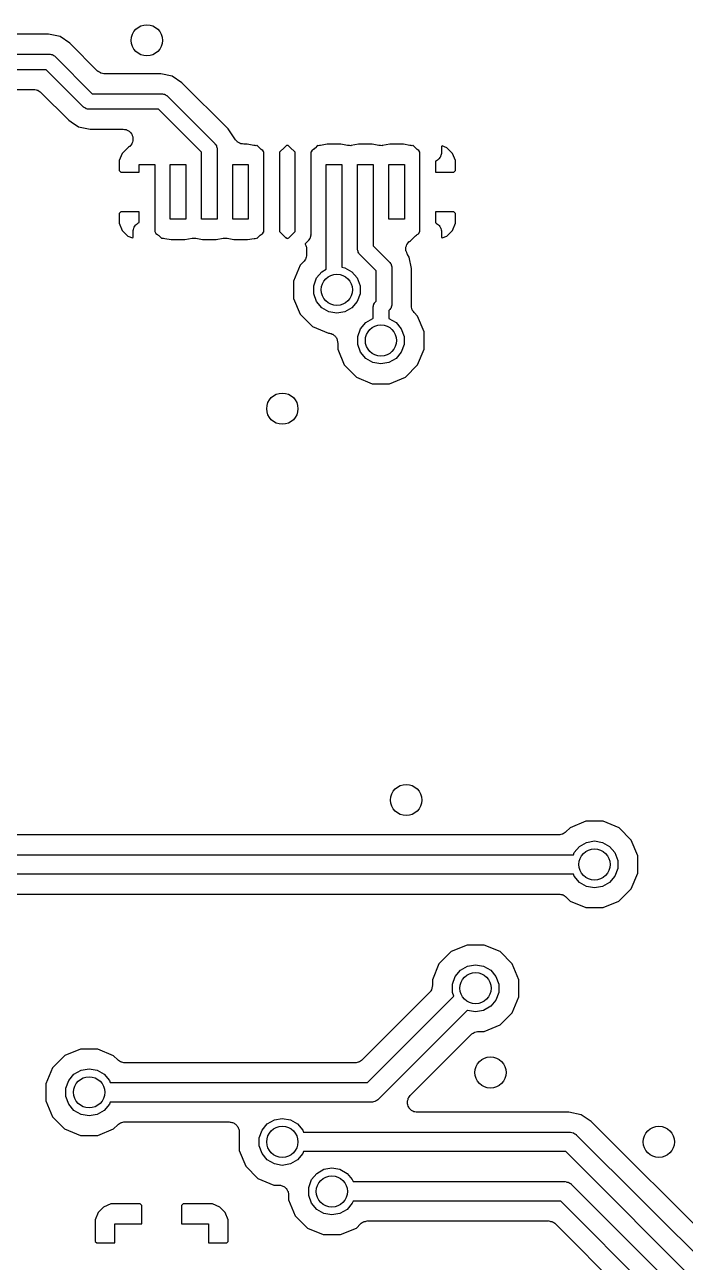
# Model space of a CAD drawing. Extents: x 100.3 to 129.7, y -169.7 to -100.3.
# Drawn here: x 110.24 to 118.7, y -124.78 to -108.92 of the extents above; entities that cross this region are included whole.
import ezdxf

# ---------------------------------------------------------------- set-up
doc = ezdxf.new("R2010")
doc.units = 0
doc.header["$MEASUREMENT"] = 0
doc.layers.add('BLACK', color=7, linetype='CONTINUOUS')

msp = doc.modelspace()

# ---------------------------------------------------------------- linework, layer by layer
at = {"layer": 'Black'}
for p, q in [((110.542, -109.044), (108.916, -109.044)), ((110.69, -109.073), (110.542, -109.044)), ((110.814, -109.157), (110.69, -109.073)), ((111.172, -109.515), (110.814, -109.157)), ((107.507, -109.298), (110.555, -109.298)), ((110.555, -109.298), (110.559, -109.299)), ((110.559, -109.299), (110.564, -109.298)), ((110.564, -109.298), (110.576, -109.302)), ((110.576, -109.302), (110.589, -109.304)), ((110.589, -109.304), (110.593, -109.306)), ((110.593, -109.306), (110.597, -109.307)), ((110.597, -109.307), (110.608, -109.315)), ((110.608, -109.315), (110.619, -109.321)), ((110.619, -109.321), (110.622, -109.325)), ((110.622, -109.325), (110.626, -109.327)), ((110.626, -109.327), (111.104, -109.806)), ((110.514, -109.498), (107.548, -109.498)), ((110.992, -109.977), (110.514, -109.498)), ((111.177, -109.518), (111.172, -109.515)), ((111.181, -109.522), (111.177, -109.518)), ((111.195, -109.531), (111.181, -109.522)), ((111.209, -109.54), (111.195, -109.531)), ((111.214, -109.542), (111.209, -109.54)), ((111.219, -109.544), (111.214, -109.542)), ((111.235, -109.547), (111.219, -109.544)), ((111.251, -109.552), (111.235, -109.547)), ((111.257, -109.551), (111.251, -109.552)), ((111.262, -109.552), (111.257, -109.551)), ((111.981, -109.552), (111.262, -109.552)), ((112.129, -109.581), (111.981, -109.552)), ((112.253, -109.665), (112.129, -109.581)), ((109.873, -109.752), (110.356, -109.752)), ((110.356, -109.752), (110.361, -109.753)), ((110.361, -109.753), (110.367, -109.752)), ((110.367, -109.752), (110.383, -109.757)), ((110.383, -109.757), (110.399, -109.76)), ((110.399, -109.76), (110.404, -109.762)), ((110.404, -109.762), (110.409, -109.764)), ((110.409, -109.764), (110.423, -109.773)), ((112.844, -110.256), (112.253, -109.665)), ((110.423, -109.773), (110.437, -109.782)), ((110.437, -109.782), (110.441, -109.786)), ((110.441, -109.786), (110.446, -109.789)), ((110.446, -109.789), (110.804, -110.147)), ((111.104, -109.806), (111.994, -109.806)), ((111.994, -109.806), (111.998, -109.807)), ((111.998, -109.807), (112.003, -109.806)), ((112.003, -109.806), (112.015, -109.81)), ((112.015, -109.81), (112.028, -109.812)), ((112.028, -109.812), (112.032, -109.814)), ((112.032, -109.814), (112.036, -109.815)), ((112.036, -109.815), (112.047, -109.823)), ((112.047, -109.823), (112.058, -109.829)), ((112.058, -109.829), (112.061, -109.833)), ((112.061, -109.833), (112.065, -109.835)), ((112.065, -109.835), (112.674, -110.444)), ((110.996, -109.979), (110.992, -109.977)), ((110.999, -109.983), (110.996, -109.979)), ((111.01, -109.989), (110.999, -109.983)), ((111.021, -109.997), (111.01, -109.989)), ((111.025, -109.998), (111.021, -109.997)), ((111.029, -110), (111.025, -109.998)), ((111.042, -110.002), (111.029, -110)), ((111.054, -110.006), (111.042, -110.002)), ((111.059, -110.005), (111.054, -110.006)), ((111.063, -110.006), (111.059, -110.005)), ((111.953, -110.006), (111.063, -110.006)), ((112.503, -110.556), (111.953, -110.006)), ((110.804, -110.147), (110.831, -110.165)), ((110.831, -110.165), (110.831, -110.165)), ((110.831, -110.165), (110.928, -110.231)), ((110.928, -110.231), (111.076, -110.26)), ((111.076, -110.26), (111.499, -110.26)), ((111.499, -110.26), (111.518, -110.263)), ((111.518, -110.263), (111.537, -110.266)), ((111.537, -110.266), (111.54, -110.267)), ((111.54, -110.267), (111.543, -110.268)), ((111.543, -110.268), (111.559, -110.277)), ((111.559, -110.277), (111.577, -110.286)), ((111.577, -110.286), (111.578, -110.288)), ((111.578, -110.288), (111.581, -110.29)), ((111.581, -110.29), (111.593, -110.305)), ((111.593, -110.305), (111.606, -110.319)), ((111.606, -110.319), (111.607, -110.321)), ((111.607, -110.321), (111.609, -110.323)), ((111.609, -110.323), (111.616, -110.342)), ((111.616, -110.342), (111.623, -110.36)), ((111.623, -110.36), (111.623, -110.362)), ((111.623, -110.362), (111.624, -110.365)), ((111.624, -110.365), (111.624, -110.384)), ((111.624, -110.384), (111.625, -110.404)), ((112.939, -110.397), (112.844, -110.256)), ((112.951, -110.41), (112.939, -110.397)), ((111.566, -110.493), (111.488, -110.571)), ((111.581, -110.484), (111.566, -110.493)), ((111.583, -110.482), (111.581, -110.484)), ((111.585, -110.481), (111.583, -110.482)), ((111.597, -110.465), (111.585, -110.481)), ((111.609, -110.45), (111.597, -110.465)), ((111.61, -110.448), (111.609, -110.45)), ((111.612, -110.446), (111.61, -110.448)), ((111.618, -110.427), (111.612, -110.446)), ((111.624, -110.409), (111.618, -110.427)), ((111.625, -110.404), (111.624, -110.406)), ((111.624, -110.406), (111.624, -110.409)), ((112.503, -110.715), (112.503, -110.556)), ((112.674, -110.444), (112.676, -110.448)), ((112.676, -110.448), (112.68, -110.451)), ((112.68, -110.451), (112.686, -110.462)), ((112.686, -110.462), (112.694, -110.473)), ((112.694, -110.473), (112.695, -110.477)), ((112.695, -110.477), (112.697, -110.481)), ((112.697, -110.481), (112.699, -110.494)), ((112.699, -110.494), (112.703, -110.506)), ((112.703, -110.506), (112.702, -110.511)), ((112.702, -110.511), (112.703, -110.515)), ((112.703, -110.515), (112.703, -110.715)), ((112.963, -110.424), (112.951, -110.41)), ((112.966, -110.426), (112.963, -110.424)), ((112.969, -110.429), (112.966, -110.426)), ((112.985, -110.437), (112.969, -110.429)), ((113.001, -110.446), (112.985, -110.437)), ((113.005, -110.447), (113.001, -110.446)), ((113.009, -110.448), (113.005, -110.447)), ((113.027, -110.45), (113.009, -110.448)), ((113.044, -110.454), (113.027, -110.45)), ((113.09, -110.454), (113.044, -110.454)), ((113.173, -110.47), (113.09, -110.454)), ((113.189, -110.471), (113.173, -110.47)), ((113.204, -110.473), (113.189, -110.471)), ((113.211, -110.471), (113.204, -110.473)), ((113.216, -110.471), (113.211, -110.471)), ((113.249, -110.505), (113.216, -110.471)), ((113.259, -110.511), (113.249, -110.505)), ((113.267, -110.52), (113.259, -110.511)), ((113.289, -110.534), (113.267, -110.52)), ((113.296, -110.545), (113.289, -110.534)), ((113.297, -110.547), (113.296, -110.545)), ((113.298, -110.55), (113.297, -110.547)), ((113.303, -110.554), (113.298, -110.55)), ((113.303, -110.715), (113.303, -110.554)), ((113.57, -110.489), (113.503, -110.556)), ((113.503, -110.556), (113.503, -110.715)), ((113.578, -110.483), (113.57, -110.489)), ((113.58, -110.481), (113.578, -110.483)), ((113.582, -110.48), (113.58, -110.481)), ((113.592, -110.47), (113.582, -110.48)), ((113.597, -110.471), (113.592, -110.47)), ((113.603, -110.47), (113.597, -110.471)), ((113.609, -110.471), (113.603, -110.47)), ((113.614, -110.47), (113.609, -110.471)), ((113.624, -110.48), (113.614, -110.47)), ((113.626, -110.481), (113.624, -110.48)), ((113.628, -110.483), (113.626, -110.481)), ((113.636, -110.489), (113.628, -110.483)), ((113.703, -110.556), (113.636, -110.489)), ((113.703, -110.715), (113.703, -110.556)), ((113.908, -110.55), (113.903, -110.555)), ((113.903, -110.555), (113.903, -110.715)), ((113.909, -110.55), (113.908, -110.55)), ((113.922, -110.529), (113.909, -110.549)), ((113.909, -110.549), (113.909, -110.55)), ((113.939, -110.519), (113.922, -110.529)), ((113.949, -110.51), (113.939, -110.519)), ((113.96, -110.502), (113.949, -110.51)), ((113.992, -110.47), (113.96, -110.502)), ((114, -110.472), (113.992, -110.47)), ((113.992, -110.47), (113.992, -110.47)), ((114.014, -110.47), (114, -110.472)), ((114.029, -110.47), (114.014, -110.47)), ((114.115, -110.454), (114.029, -110.47)), ((114.29, -110.454), (114.115, -110.454)), ((114.374, -110.471), (114.29, -110.454)), ((114.376, -110.471), (114.374, -110.471)), ((114.379, -110.471), (114.376, -110.471)), ((114.398, -110.471), (114.379, -110.471)), ((114.418, -110.472), (114.398, -110.471)), ((114.42, -110.471), (114.418, -110.472)), ((114.423, -110.471), (114.42, -110.471)), ((114.515, -110.454), (114.423, -110.471)), ((114.69, -110.454), (114.515, -110.454)), ((114.774, -110.471), (114.69, -110.454)), ((114.776, -110.471), (114.774, -110.471)), ((114.779, -110.471), (114.776, -110.471)), ((114.798, -110.471), (114.779, -110.471)), ((114.818, -110.472), (114.798, -110.471)), ((114.82, -110.471), (114.818, -110.472)), ((114.823, -110.471), (114.82, -110.471)), ((114.915, -110.454), (114.823, -110.471)), ((115.09, -110.454), (114.915, -110.454)), ((115.173, -110.47), (115.09, -110.454)), ((115.189, -110.471), (115.173, -110.47)), ((115.204, -110.473), (115.189, -110.471)), ((115.211, -110.471), (115.204, -110.473)), ((115.216, -110.471), (115.211, -110.471)), ((115.249, -110.505), (115.216, -110.471)), ((115.259, -110.511), (115.249, -110.505)), ((115.267, -110.52), (115.259, -110.511)), ((115.289, -110.534), (115.267, -110.52)), ((115.303, -110.557), (115.289, -110.534)), ((115.303, -110.715), (115.303, -110.557)), ((115.58, -110.555), (115.579, -110.563)), ((115.587, -110.475), (115.58, -110.482)), ((115.58, -110.482), (115.58, -110.555)), ((115.647, -110.5), (115.587, -110.475)), ((115.718, -110.571), (115.647, -110.5)), ((111.488, -110.571), (111.449, -110.664)), ((111.449, -110.664), (111.449, -110.79)), ((111.703, -110.811), (111.703, -110.715)), ((111.703, -110.715), (111.903, -110.715)), ((111.903, -110.715), (111.903, -111.415)), ((112.103, -111.415), (112.103, -110.715)), ((112.103, -110.715), (112.303, -110.715)), ((112.303, -110.715), (112.303, -111.415)), ((112.503, -111.415), (112.503, -110.715)), ((112.703, -110.715), (112.703, -111.415)), ((112.903, -111.415), (112.903, -110.715)), ((112.903, -110.715), (113.103, -110.715)), ((113.103, -110.715), (113.103, -111.415)), ((113.303, -111.065), (113.303, -110.715)), ((113.503, -110.715), (113.503, -111.415)), ((113.703, -111.065), (113.703, -110.715)), ((113.903, -110.715), (113.903, -111.415)), ((114.103, -111.065), (114.103, -110.715)), ((114.103, -110.715), (114.303, -110.715)), ((114.303, -110.715), (114.303, -111.415)), ((114.503, -111.065), (114.503, -110.715)), ((114.503, -110.715), (114.703, -110.715)), ((114.703, -110.715), (114.703, -111.415)), ((114.903, -111.415), (114.903, -110.715)), ((114.903, -110.715), (115.103, -110.715)), ((115.103, -110.715), (115.103, -111.415)), ((115.303, -111.065), (115.303, -110.715)), ((115.509, -110.668), (115.503, -110.672)), ((115.503, -110.672), (115.503, -110.715)), ((115.503, -110.715), (115.503, -110.811)), ((115.516, -110.665), (115.509, -110.668)), ((115.527, -110.656), (115.516, -110.665)), ((115.539, -110.649), (115.527, -110.656)), ((115.544, -110.642), (115.539, -110.649)), ((115.55, -110.637), (115.544, -110.642)), ((115.557, -110.625), (115.55, -110.637)), ((115.566, -110.613), (115.557, -110.625)), ((115.568, -110.606), (115.566, -110.613)), ((115.572, -110.599), (115.568, -110.606)), ((115.575, -110.585), (115.572, -110.599)), ((115.579, -110.571), (115.575, -110.585)), ((115.579, -110.563), (115.579, -110.571)), ((115.757, -110.664), (115.718, -110.571)), ((115.757, -110.79), (115.757, -110.664)), ((111.449, -110.79), (111.47, -110.811)), ((111.47, -110.811), (111.703, -110.811)), ((115.503, -110.811), (115.736, -110.811)), ((115.736, -110.811), (115.757, -110.79)), ((113.303, -111.575), (113.303, -111.065)), ((113.703, -111.574), (113.703, -111.065)), ((114.103, -112.054), (114.103, -111.065)), ((114.503, -111.796), (114.503, -111.065)), ((115.303, -111.572), (115.303, -111.065)), ((111.47, -111.319), (111.449, -111.34)), ((111.449, -111.34), (111.449, -111.466)), ((111.703, -111.319), (111.47, -111.319)), ((111.703, -111.458), (111.703, -111.319)), ((115.503, -111.319), (115.503, -111.415)), ((115.736, -111.319), (115.503, -111.319)), ((115.757, -111.34), (115.736, -111.319)), ((115.757, -111.466), (115.757, -111.34)), ((111.449, -111.466), (111.488, -111.559)), ((111.64, -111.517), (111.649, -111.505)), ((111.649, -111.505), (111.656, -111.493)), ((111.656, -111.493), (111.662, -111.488)), ((111.662, -111.488), (111.667, -111.481)), ((111.667, -111.481), (111.679, -111.474)), ((111.679, -111.474), (111.689, -111.465)), ((111.689, -111.465), (111.697, -111.462)), ((111.697, -111.462), (111.703, -111.458)), ((111.903, -111.415), (111.903, -111.573)), ((112.303, -111.415), (112.103, -111.415)), ((112.703, -111.415), (112.503, -111.415)), ((113.103, -111.415), (112.903, -111.415)), ((113.503, -111.415), (113.503, -111.574)), ((113.903, -111.415), (113.903, -111.615)), ((114.303, -111.415), (114.303, -112.029)), ((114.703, -111.415), (114.703, -111.755)), ((115.103, -111.415), (114.903, -111.415)), ((115.503, -111.415), (115.503, -111.461)), ((115.503, -111.461), (115.505, -111.462)), ((115.505, -111.462), (115.511, -111.465)), ((115.511, -111.465), (115.516, -111.468)), ((115.516, -111.468), (115.529, -111.478)), ((115.529, -111.478), (115.542, -111.487)), ((115.542, -111.487), (115.545, -111.492)), ((115.545, -111.492), (115.55, -111.496)), ((115.55, -111.496), (115.558, -111.51)), ((115.718, -111.559), (115.757, -111.466)), ((111.488, -111.559), (111.559, -111.63)), ((111.559, -111.63), (111.619, -111.655)), ((111.619, -111.655), (111.626, -111.648)), ((111.626, -111.575), (111.627, -111.567)), ((111.626, -111.648), (111.626, -111.575)), ((111.627, -111.559), (111.631, -111.545)), ((111.627, -111.567), (111.627, -111.559)), ((111.631, -111.545), (111.634, -111.531)), ((111.634, -111.531), (111.638, -111.524)), ((111.638, -111.524), (111.64, -111.517)), ((111.903, -111.573), (111.917, -111.596)), ((111.917, -111.596), (111.939, -111.61)), ((111.939, -111.61), (111.947, -111.619)), ((111.947, -111.619), (111.957, -111.625)), ((111.957, -111.625), (111.99, -111.659)), ((111.99, -111.659), (111.995, -111.659)), ((111.995, -111.659), (112.002, -111.657)), ((112.002, -111.657), (112.017, -111.659)), ((112.017, -111.659), (112.033, -111.66)), ((112.033, -111.66), (112.116, -111.676)), ((112.291, -111.676), (112.383, -111.659)), ((112.383, -111.659), (112.386, -111.659)), ((112.386, -111.659), (112.388, -111.658)), ((112.388, -111.658), (112.408, -111.659)), ((112.408, -111.659), (112.427, -111.659)), ((112.427, -111.659), (112.43, -111.659)), ((112.43, -111.659), (112.432, -111.659)), ((112.432, -111.659), (112.516, -111.676)), ((112.691, -111.676), (112.783, -111.659)), ((112.783, -111.659), (112.786, -111.659)), ((112.786, -111.659), (112.788, -111.658)), ((112.788, -111.658), (112.808, -111.659)), ((112.808, -111.659), (112.827, -111.659)), ((112.827, -111.659), (112.83, -111.659)), ((112.83, -111.659), (112.832, -111.659)), ((112.832, -111.659), (112.916, -111.676)), ((113.091, -111.676), (113.177, -111.66)), ((113.177, -111.66), (113.192, -111.66)), ((113.192, -111.66), (113.206, -111.658)), ((113.206, -111.658), (113.214, -111.66)), ((113.214, -111.66), (113.246, -111.628)), ((113.214, -111.66), (113.214, -111.66)), ((113.246, -111.628), (113.257, -111.62)), ((113.257, -111.62), (113.267, -111.611)), ((113.267, -111.611), (113.284, -111.601)), ((113.284, -111.601), (113.297, -111.581)), ((113.297, -111.581), (113.297, -111.58)), ((113.297, -111.58), (113.298, -111.58)), ((113.298, -111.58), (113.303, -111.575)), ((113.503, -111.574), (113.57, -111.641)), ((113.57, -111.641), (113.578, -111.647)), ((113.578, -111.647), (113.58, -111.649)), ((113.58, -111.649), (113.582, -111.65)), ((113.582, -111.65), (113.592, -111.66)), ((113.592, -111.66), (113.597, -111.659)), ((113.597, -111.659), (113.603, -111.66)), ((113.603, -111.66), (113.609, -111.659)), ((113.609, -111.659), (113.616, -111.661)), ((113.616, -111.661), (113.703, -111.574)), ((113.886, -111.668), (113.88, -111.679)), ((113.894, -111.657), (113.886, -111.668)), ((113.895, -111.653), (113.894, -111.657)), ((113.897, -111.649), (113.895, -111.653)), ((113.899, -111.636), (113.897, -111.649)), ((113.903, -111.624), (113.899, -111.636)), ((113.903, -111.615), (113.902, -111.619)), ((113.902, -111.619), (113.903, -111.624)), ((115.186, -111.688), (115.246, -111.628)), ((115.246, -111.628), (115.257, -111.62)), ((115.257, -111.62), (115.267, -111.611)), ((115.267, -111.611), (115.284, -111.601)), ((115.284, -111.601), (115.303, -111.572)), ((115.558, -111.51), (115.567, -111.523)), ((115.567, -111.523), (115.569, -111.529)), ((115.569, -111.529), (115.572, -111.534)), ((115.572, -111.534), (115.575, -111.55)), ((115.575, -111.55), (115.579, -111.565)), ((115.579, -111.565), (115.579, -111.571)), ((115.579, -111.571), (115.58, -111.578)), ((115.58, -111.578), (115.58, -111.648)), ((115.58, -111.648), (115.587, -111.655)), ((115.587, -111.655), (115.647, -111.63)), ((115.647, -111.63), (115.718, -111.559)), ((112.116, -111.676), (112.291, -111.676)), ((112.516, -111.676), (112.691, -111.676)), ((112.916, -111.676), (113.091, -111.676)), ((113.874, -111.686), (113.83, -111.73)), ((113.83, -111.73), (113.832, -111.733)), ((113.832, -111.733), (113.836, -111.743)), ((113.836, -111.743), (113.841, -111.753)), ((113.841, -111.753), (113.843, -111.764)), ((113.843, -111.764), (113.847, -111.774)), ((113.847, -111.774), (113.847, -111.785)), ((113.847, -111.785), (113.849, -111.796)), ((113.849, -111.796), (113.849, -111.872)), ((113.876, -111.682), (113.874, -111.686)), ((113.88, -111.679), (113.876, -111.682)), ((114.504, -111.8), (114.503, -111.796)), ((114.503, -111.805), (114.504, -111.8)), ((114.507, -111.817), (114.503, -111.805)), ((114.509, -111.83), (114.507, -111.817)), ((114.703, -111.755), (114.912, -111.964)), ((115.123, -111.782), (115.124, -111.778)), ((115.124, -111.8), (115.123, -111.782)), ((115.124, -111.774), (115.131, -111.757)), ((115.124, -111.778), (115.124, -111.774)), ((115.124, -111.818), (115.124, -111.8)), ((115.126, -111.822), (115.124, -111.818)), ((115.126, -111.826), (115.126, -111.822)), ((115.133, -111.843), (115.126, -111.826)), ((115.131, -111.757), (115.136, -111.74)), ((115.136, -111.74), (115.138, -111.736)), ((115.138, -111.736), (115.139, -111.733)), ((115.139, -111.733), (115.151, -111.719)), ((115.151, -111.719), (115.162, -111.704)), ((115.162, -111.704), (115.165, -111.702)), ((115.165, -111.702), (115.168, -111.699)), ((115.168, -111.699), (115.183, -111.69)), ((115.183, -111.69), (115.186, -111.688)), ((113.812, -111.962), (113.769, -112.005)), ((113.815, -111.957), (113.812, -111.962)), ((113.819, -111.953), (113.815, -111.957)), ((113.828, -111.939), (113.819, -111.953)), ((113.837, -111.926), (113.828, -111.939)), ((113.839, -111.92), (113.837, -111.926)), ((113.841, -111.915), (113.839, -111.92)), ((113.844, -111.899), (113.841, -111.915)), ((113.849, -111.883), (113.844, -111.899)), ((113.849, -111.872), (113.848, -111.877)), ((113.848, -111.877), (113.849, -111.883)), ((114.511, -111.834), (114.509, -111.83)), ((114.512, -111.838), (114.511, -111.834)), ((114.52, -111.849), (114.512, -111.838)), ((114.526, -111.86), (114.52, -111.849)), ((114.53, -111.863), (114.526, -111.86)), ((114.532, -111.867), (114.53, -111.863)), ((114.741, -112.076), (114.532, -111.867)), ((114.912, -111.964), (114.915, -111.967)), ((114.915, -111.967), (114.918, -111.97)), ((114.918, -111.97), (114.925, -111.981)), ((114.925, -111.981), (114.932, -111.992)), ((115.139, -111.859), (115.133, -111.843)), ((115.142, -111.863), (115.139, -111.859)), ((115.144, -111.867), (115.142, -111.863)), ((115.166, -111.9), (115.144, -111.867)), ((115.195, -112.047), (115.166, -111.9)), ((113.769, -112.005), (113.684, -112.208)), ((113.977, -112.168), (114.044, -112.088)), ((114.044, -112.088), (114.103, -112.054)), ((114.303, -112.029), (114.341, -112.036)), ((114.341, -112.036), (114.432, -112.088)), ((114.432, -112.088), (114.499, -112.168)), ((114.741, -112.465), (114.741, -112.076)), ((114.932, -111.992), (114.933, -111.996)), ((114.933, -111.996), (114.935, -112)), ((114.935, -112), (114.938, -112.013)), ((114.938, -112.013), (114.941, -112.026)), ((114.941, -112.026), (114.941, -112.03)), ((114.941, -112.03), (114.941, -112.034)), ((114.941, -112.034), (114.941, -112.506)), ((115.195, -112.494), (115.195, -112.047)), ((113.684, -112.208), (113.684, -112.429)), ((113.941, -112.267), (113.977, -112.168)), ((113.941, -112.371), (113.941, -112.267)), ((114.499, -112.168), (114.535, -112.267)), ((114.535, -112.267), (114.535, -112.371)), ((113.684, -112.429), (113.768, -112.632)), ((113.977, -112.47), (113.941, -112.371)), ((114.535, -112.371), (114.499, -112.47)), ((114.044, -112.55), (113.977, -112.47)), ((114.135, -112.602), (114.044, -112.55)), ((114.238, -112.62), (114.135, -112.602)), ((114.341, -112.602), (114.238, -112.62)), ((114.432, -112.55), (114.341, -112.602)), ((114.499, -112.47), (114.432, -112.55)), ((114.703, -112.536), (114.707, -112.523)), ((114.704, -112.54), (114.703, -112.536)), ((114.703, -112.545), (114.704, -112.54)), ((114.703, -112.685), (114.703, -112.545)), ((114.707, -112.523), (114.709, -112.51)), ((114.709, -112.51), (114.711, -112.507)), ((114.711, -112.507), (114.712, -112.502)), ((114.712, -112.502), (114.72, -112.492)), ((114.72, -112.492), (114.726, -112.48)), ((114.726, -112.48), (114.73, -112.478)), ((114.73, -112.478), (114.732, -112.474)), ((114.732, -112.474), (114.741, -112.465)), ((114.912, -112.577), (114.903, -112.586)), ((114.903, -112.586), (114.903, -112.685)), ((114.915, -112.573), (114.912, -112.577)), ((114.918, -112.571), (114.915, -112.573)), ((114.925, -112.559), (114.918, -112.571)), ((114.932, -112.549), (114.925, -112.559)), ((114.933, -112.544), (114.932, -112.549)), ((114.935, -112.54), (114.933, -112.544)), ((114.938, -112.528), (114.935, -112.54)), ((114.941, -112.515), (114.938, -112.528)), ((114.941, -112.506), (114.941, -112.511)), ((114.941, -112.511), (114.941, -112.515)), ((115.193, -112.533), (115.194, -112.515)), ((115.194, -112.537), (115.193, -112.533)), ((115.194, -112.515), (115.195, -112.497)), ((115.194, -112.541), (115.194, -112.537)), ((115.199, -112.558), (115.194, -112.541)), ((115.195, -112.497), (115.195, -112.494)), ((115.204, -112.576), (115.199, -112.558)), ((115.207, -112.579), (115.204, -112.576)), ((115.208, -112.583), (115.207, -112.579)), ((115.219, -112.597), (115.208, -112.583)), ((115.229, -112.612), (115.219, -112.597)), ((115.273, -112.656), (115.229, -112.612)), ((113.768, -112.632), (113.924, -112.788)), ((114.542, -112.818), (114.609, -112.738)), ((114.609, -112.738), (114.7, -112.686)), ((114.7, -112.686), (114.703, -112.685)), ((114.903, -112.685), (114.906, -112.686)), ((114.906, -112.686), (114.997, -112.738)), ((114.997, -112.738), (115.064, -112.818)), ((115.357, -112.859), (115.273, -112.656)), ((113.924, -112.788), (114.131, -112.875)), ((114.131, -112.875), (114.133, -112.875)), ((114.133, -112.875), (114.144, -112.875)), ((114.144, -112.875), (114.155, -112.879)), ((114.155, -112.879), (114.166, -112.881)), ((114.166, -112.881), (114.175, -112.886)), ((114.175, -112.886), (114.186, -112.89)), ((114.186, -112.89), (114.194, -112.897)), ((114.194, -112.897), (114.204, -112.903)), ((114.204, -112.903), (114.211, -112.911)), ((114.211, -112.911), (114.219, -112.918)), ((114.219, -112.918), (114.225, -112.928)), ((114.225, -112.928), (114.232, -112.936)), ((114.232, -112.936), (114.236, -112.947)), ((114.506, -112.917), (114.542, -112.818)), ((114.506, -113.021), (114.506, -112.917)), ((115.064, -112.818), (115.1, -112.917)), ((115.1, -112.917), (115.1, -113.021)), ((115.357, -113.08), (115.357, -112.859)), ((114.236, -112.947), (114.241, -112.957)), ((114.241, -112.957), (114.243, -112.968)), ((114.243, -112.968), (114.247, -112.978)), ((114.247, -112.978), (114.247, -112.989)), ((114.247, -112.989), (114.249, -113)), ((114.249, -113), (114.249, -113.079)), ((114.249, -113.079), (114.333, -113.282)), ((114.542, -113.12), (114.506, -113.021)), ((115.1, -113.021), (115.064, -113.12)), ((115.272, -113.283), (115.357, -113.08)), ((114.609, -113.2), (114.542, -113.12)), ((114.7, -113.252), (114.609, -113.2)), ((114.803, -113.27), (114.7, -113.252)), ((114.906, -113.252), (114.803, -113.27)), ((114.997, -113.2), (114.906, -113.252)), ((115.064, -113.12), (114.997, -113.2)), ((114.333, -113.282), (114.489, -113.438)), ((115.116, -113.439), (115.272, -113.283)), ((114.489, -113.438), (114.692, -113.523)), ((114.692, -113.523), (114.913, -113.523)), ((114.913, -113.523), (115.116, -113.439)), ((117.165, -119.276), (117.15, -119.285)), ((117.168, -119.272), (117.165, -119.276)), ((117.173, -119.269), (117.168, -119.272)), ((117.227, -119.215), (117.173, -119.269)), ((117.43, -119.131), (117.227, -119.215)), ((117.651, -119.131), (117.43, -119.131)), ((117.854, -119.216), (117.651, -119.131)), ((118.01, -119.372), (117.854, -119.216)), ((117.083, -119.306), (106.293, -119.306)), ((117.088, -119.305), (117.083, -119.306)), ((117.094, -119.306), (117.088, -119.305)), ((117.11, -119.301), (117.094, -119.306)), ((117.126, -119.298), (117.11, -119.301)), ((117.131, -119.296), (117.126, -119.298)), ((117.137, -119.294), (117.131, -119.296)), ((117.15, -119.285), (117.137, -119.294)), ((117.346, -119.454), (117.437, -119.402)), ((117.437, -119.402), (117.54, -119.384)), ((117.54, -119.384), (117.643, -119.402)), ((117.643, -119.402), (117.734, -119.454)), ((118.094, -119.575), (118.01, -119.372)), ((106.28, -119.56), (117.116, -119.56)), ((117.116, -119.56), (117.27, -119.56)), ((117.27, -119.56), (117.279, -119.534)), ((117.279, -119.534), (117.346, -119.454)), ((117.734, -119.454), (117.801, -119.534)), ((117.801, -119.534), (117.837, -119.633)), ((118.094, -119.796), (118.094, -119.575)), ((117.837, -119.737), (117.801, -119.836)), ((117.837, -119.633), (117.837, -119.737)), ((117.116, -119.81), (106.332, -119.81)), ((117.27, -119.81), (117.116, -119.81)), ((117.279, -119.836), (117.27, -119.81)), ((117.346, -119.916), (117.279, -119.836)), ((117.437, -119.968), (117.346, -119.916)), ((117.734, -119.916), (117.643, -119.968)), ((117.801, -119.836), (117.734, -119.916)), ((118.009, -119.999), (118.094, -119.796)), ((106.49, -120.064), (117.083, -120.064)), ((117.083, -120.064), (117.088, -120.065)), ((117.088, -120.065), (117.094, -120.064)), ((117.094, -120.064), (117.11, -120.069)), ((117.11, -120.069), (117.126, -120.072)), ((117.126, -120.072), (117.131, -120.074)), ((117.131, -120.074), (117.137, -120.076)), ((117.54, -119.986), (117.437, -119.968)), ((117.643, -119.968), (117.54, -119.986)), ((117.853, -120.155), (118.009, -119.999)), ((117.137, -120.076), (117.15, -120.085)), ((117.15, -120.085), (117.165, -120.094)), ((117.165, -120.094), (117.168, -120.098)), ((117.168, -120.098), (117.173, -120.101)), ((117.173, -120.101), (117.226, -120.154)), ((117.226, -120.154), (117.429, -120.239)), ((117.65, -120.239), (117.853, -120.155)), ((117.429, -120.239), (117.65, -120.239)), ((115.703, -120.803), (115.547, -120.958)), ((115.906, -120.718), (115.703, -120.803)), ((116.127, -120.719), (115.906, -120.718)), ((116.33, -120.803), (116.127, -120.719)), ((116.486, -120.959), (116.33, -120.803)), ((115.547, -120.958), (115.462, -121.162)), ((115.822, -121.042), (115.913, -120.99)), ((115.913, -120.99), (116.016, -120.971)), ((116.016, -120.971), (116.119, -120.99)), ((116.119, -120.99), (116.21, -121.042)), ((116.57, -121.162), (116.486, -120.959)), ((115.462, -121.162), (115.462, -121.238)), ((115.719, -121.22), (115.755, -121.122)), ((115.755, -121.122), (115.822, -121.042)), ((116.21, -121.042), (116.277, -121.122)), ((116.277, -121.122), (116.313, -121.22)), ((116.57, -121.163), (116.57, -121.162)), ((116.57, -121.383), (116.57, -121.163)), ((115.425, -121.328), (114.563, -122.19)), ((115.428, -121.323), (115.425, -121.328)), ((115.432, -121.32), (115.428, -121.323)), ((115.441, -121.305), (115.432, -121.32)), ((115.45, -121.292), (115.441, -121.305)), ((115.452, -121.286), (115.45, -121.292)), ((115.454, -121.281), (115.452, -121.286)), ((115.457, -121.265), (115.454, -121.281)), ((115.462, -121.249), (115.457, -121.265)), ((115.462, -121.238), (115.461, -121.243)), ((115.461, -121.243), (115.462, -121.249)), ((115.719, -121.325), (115.719, -121.22)), ((115.737, -121.374), (115.719, -121.325)), ((116.313, -121.325), (116.277, -121.423)), ((116.313, -121.22), (116.313, -121.325)), ((114.631, -122.481), (115.737, -121.374)), ((116.277, -121.423), (116.21, -121.503)), ((116.485, -121.587), (116.57, -121.383)), ((115.911, -121.554), (114.771, -122.694)), ((115.913, -121.555), (115.911, -121.554)), ((116.016, -121.574), (115.913, -121.555)), ((116.119, -121.555), (116.016, -121.574)), ((116.21, -121.503), (116.119, -121.555)), ((116.329, -121.742), (116.485, -121.587)), ((116.126, -121.827), (116.329, -121.742)), ((115.179, -122.645), (115.935, -121.889)), ((115.935, -121.889), (115.961, -121.864)), ((115.935, -121.889), (115.935, -121.889)), ((115.961, -121.864), (115.965, -121.86)), ((115.965, -121.86), (115.969, -121.856)), ((115.969, -121.856), (115.983, -121.848)), ((115.983, -121.848), (115.997, -121.838)), ((115.997, -121.838), (116.002, -121.837)), ((116.002, -121.837), (116.007, -121.834)), ((116.007, -121.834), (116.024, -121.831)), ((116.024, -121.831), (116.039, -121.827)), ((116.039, -121.827), (116.045, -121.828)), ((116.045, -121.828), (116.051, -121.827)), ((116.051, -121.827), (116.126, -121.827)), ((110.75, -122.136), (110.594, -122.292)), ((110.953, -122.052), (110.75, -122.136)), ((111.174, -122.052), (110.953, -122.052)), ((111.377, -122.137), (111.174, -122.052)), ((111.43, -122.19), (111.377, -122.137)), ((110.594, -122.292), (110.509, -122.495)), ((111.435, -122.193), (111.43, -122.19)), ((111.438, -122.197), (111.435, -122.193)), ((111.453, -122.206), (111.438, -122.197)), ((111.466, -122.215), (111.453, -122.206)), ((111.472, -122.217), (111.466, -122.215)), ((111.477, -122.219), (111.472, -122.217)), ((111.493, -122.222), (111.477, -122.219)), ((111.509, -122.227), (111.493, -122.222)), ((111.515, -122.226), (111.509, -122.227)), ((111.52, -122.227), (111.515, -122.226)), ((114.473, -122.227), (111.52, -122.227)), ((114.478, -122.226), (114.473, -122.227)), ((114.484, -122.227), (114.478, -122.226)), ((114.5, -122.222), (114.484, -122.227)), ((114.516, -122.219), (114.5, -122.222)), ((114.521, -122.217), (114.516, -122.219)), ((114.527, -122.215), (114.521, -122.217)), ((114.54, -122.206), (114.527, -122.215)), ((114.555, -122.197), (114.54, -122.206)), ((114.558, -122.193), (114.555, -122.197)), ((114.563, -122.19), (114.558, -122.193)), ((110.802, -122.455), (110.869, -122.375)), ((110.869, -122.375), (110.96, -122.323)), ((110.96, -122.323), (111.063, -122.305)), ((111.063, -122.305), (111.166, -122.323)), ((111.166, -122.323), (111.257, -122.375)), ((111.257, -122.375), (111.324, -122.455)), ((110.509, -122.495), (110.509, -122.716)), ((110.766, -122.554), (110.802, -122.455)), ((110.766, -122.658), (110.766, -122.554)), ((111.324, -122.455), (111.333, -122.481)), ((111.333, -122.481), (114.631, -122.481)), ((110.509, -122.716), (110.593, -122.919)), ((110.802, -122.757), (110.766, -122.658)), ((110.869, -122.837), (110.802, -122.757)), ((111.324, -122.757), (111.257, -122.837)), ((111.333, -122.731), (111.324, -122.757)), ((114.682, -122.731), (111.333, -122.731)), ((114.688, -122.73), (114.682, -122.731)), ((114.693, -122.731), (114.688, -122.73)), ((114.709, -122.726), (114.693, -122.731)), ((114.725, -122.723), (114.709, -122.726)), ((114.73, -122.721), (114.725, -122.723)), ((114.735, -122.719), (114.73, -122.721)), ((114.749, -122.71), (114.735, -122.719)), ((114.763, -122.702), (114.749, -122.71)), ((114.766, -122.698), (114.763, -122.702)), ((114.771, -122.694), (114.766, -122.698)), ((115.143, -122.724), (115.144, -122.719)), ((115.144, -122.74), (115.143, -122.724)), ((115.144, -122.713), (115.15, -122.697)), ((115.144, -122.719), (115.144, -122.713)), ((115.144, -122.757), (115.144, -122.74)), ((115.146, -122.762), (115.144, -122.757)), ((115.146, -122.768), (115.146, -122.762)), ((115.153, -122.783), (115.146, -122.768)), ((115.15, -122.697), (115.154, -122.681)), ((115.154, -122.681), (115.157, -122.677)), ((115.157, -122.677), (115.159, -122.671)), ((115.159, -122.671), (115.17, -122.659)), ((115.17, -122.659), (115.179, -122.645)), ((110.593, -122.919), (110.749, -123.075)), ((110.96, -122.889), (110.869, -122.837)), ((111.063, -122.907), (110.96, -122.889)), ((111.166, -122.889), (111.063, -122.907)), ((111.257, -122.837), (111.166, -122.889)), ((115.159, -122.798), (115.153, -122.783)), ((115.163, -122.803), (115.159, -122.798)), ((115.165, -122.808), (115.163, -122.803)), ((115.177, -122.82), (115.165, -122.808)), ((115.187, -122.832), (115.177, -122.82)), ((115.192, -122.835), (115.187, -122.832)), ((115.196, -122.839), (115.192, -122.835)), ((115.211, -122.846), (115.196, -122.839)), ((115.226, -122.854), (115.211, -122.846)), ((115.231, -122.855), (115.226, -122.854)), ((115.236, -122.858), (115.231, -122.855)), ((115.253, -122.859), (115.236, -122.858)), ((115.269, -122.862), (115.253, -122.859)), ((117.21, -122.862), (115.269, -122.862)), ((117.367, -122.893), (117.21, -122.862)), ((117.499, -122.982), (117.367, -122.893)), ((110.749, -123.075), (110.952, -123.16)), ((111.173, -123.16), (111.376, -123.076)), ((111.376, -123.076), (111.43, -123.022)), ((111.43, -123.022), (111.435, -123.019)), ((111.435, -123.019), (111.438, -123.015)), ((111.438, -123.015), (111.453, -123.006)), ((111.453, -123.006), (111.466, -122.997)), ((111.466, -122.997), (111.472, -122.995)), ((111.472, -122.995), (111.477, -122.993)), ((111.477, -122.993), (111.493, -122.99)), ((111.493, -122.99), (111.509, -122.985)), ((111.509, -122.985), (111.515, -122.986)), ((111.515, -122.986), (111.52, -122.985)), ((111.52, -122.985), (112.859, -122.985)), ((112.859, -122.985), (112.87, -122.987)), ((112.87, -122.987), (112.881, -122.987)), ((112.881, -122.987), (112.891, -122.991)), ((112.891, -122.991), (112.902, -122.993)), ((112.902, -122.993), (112.912, -122.998)), ((112.912, -122.998), (112.922, -123.002)), ((112.922, -123.002), (112.931, -123.009)), ((112.931, -123.009), (112.94, -123.015)), ((112.94, -123.015), (112.947, -123.023)), ((112.947, -123.023), (112.956, -123.03)), ((112.956, -123.03), (112.961, -123.04)), ((112.961, -123.04), (112.969, -123.048)), ((112.969, -123.048), (112.972, -123.059)), ((112.972, -123.059), (112.978, -123.069)), ((112.978, -123.069), (112.98, -123.08)), ((112.98, -123.08), (112.984, -123.09)), ((113.279, -123.09), (113.346, -123.01)), ((113.346, -123.01), (113.437, -122.958)), ((113.437, -122.958), (113.539, -122.94)), ((113.539, -122.94), (113.642, -122.958)), ((113.642, -122.958), (113.733, -123.01)), ((113.733, -123.01), (113.8, -123.09)), ((121.089, -126.571), (117.499, -122.982)), ((110.952, -123.16), (111.173, -123.16)), ((112.984, -123.09), (112.984, -123.101)), ((112.984, -123.101), (112.986, -123.112)), ((112.986, -123.112), (112.985, -123.351)), ((113.243, -123.189), (113.279, -123.09)), ((113.243, -123.293), (113.243, -123.189)), ((113.8, -123.09), (113.81, -123.116)), ((113.81, -123.116), (117.222, -123.116)), ((117.222, -123.116), (117.228, -123.117)), ((117.228, -123.117), (117.233, -123.116)), ((117.233, -123.116), (117.249, -123.121)), ((117.249, -123.121), (117.265, -123.124)), ((117.265, -123.124), (117.27, -123.126)), ((117.27, -123.126), (117.275, -123.128)), ((117.275, -123.128), (117.289, -123.137)), ((117.289, -123.137), (117.303, -123.145)), ((117.303, -123.145), (117.306, -123.149)), ((117.306, -123.149), (117.311, -123.153)), ((117.311, -123.153), (121.021, -126.862)), ((112.985, -123.351), (113.07, -123.554)), ((113.279, -123.392), (113.243, -123.293)), ((113.346, -123.472), (113.279, -123.392)), ((113.8, -123.392), (113.733, -123.472)), ((113.81, -123.366), (113.8, -123.392)), ((117.171, -123.366), (113.81, -123.366)), ((120.881, -127.076), (117.171, -123.366)), ((113.07, -123.554), (113.225, -123.71)), ((113.437, -123.524), (113.346, -123.472)), ((113.539, -123.542), (113.437, -123.524)), ((113.642, -123.524), (113.539, -123.542)), ((113.733, -123.472), (113.642, -123.524)), ((113.225, -123.71), (113.429, -123.795)), ((113.914, -123.725), (113.981, -123.645)), ((113.981, -123.645), (114.072, -123.593)), ((114.072, -123.593), (114.174, -123.575)), ((114.174, -123.575), (114.277, -123.593)), ((114.277, -123.593), (114.368, -123.645)), ((114.368, -123.645), (114.435, -123.725)), ((113.429, -123.795), (113.494, -123.795)), ((113.494, -123.795), (113.505, -123.797)), ((113.505, -123.797), (113.516, -123.797)), ((113.516, -123.797), (113.526, -123.801)), ((113.526, -123.801), (113.537, -123.803)), ((113.537, -123.803), (113.547, -123.808)), ((113.547, -123.808), (113.557, -123.812)), ((113.557, -123.812), (113.566, -123.819)), ((113.566, -123.819), (113.575, -123.825)), ((113.575, -123.825), (113.582, -123.833)), ((113.582, -123.833), (113.591, -123.84)), ((113.591, -123.84), (113.596, -123.85)), ((113.596, -123.85), (113.603, -123.859)), ((113.603, -123.859), (113.607, -123.869)), ((113.607, -123.869), (113.613, -123.879)), ((113.613, -123.879), (113.615, -123.89)), ((113.878, -123.824), (113.914, -123.725)), ((113.878, -123.928), (113.878, -123.824)), ((114.435, -123.725), (114.445, -123.751)), ((114.445, -123.751), (117.159, -123.751)), ((117.159, -123.751), (117.164, -123.752)), ((117.164, -123.752), (117.17, -123.751)), ((117.17, -123.751), (117.186, -123.756)), ((117.186, -123.756), (117.202, -123.759)), ((117.202, -123.759), (117.207, -123.761)), ((117.207, -123.761), (117.212, -123.763)), ((117.212, -123.763), (117.225, -123.772)), ((117.225, -123.772), (117.239, -123.78)), ((117.239, -123.78), (117.243, -123.784)), ((117.243, -123.784), (117.247, -123.788)), ((117.247, -123.788), (120.957, -127.497)), ((111.342, -124.037), (111.249, -124.076)), ((111.718, -124.037), (111.342, -124.037)), ((111.739, -124.058), (111.718, -124.037)), ((112.268, -124.037), (112.247, -124.058)), ((112.644, -124.037), (112.268, -124.037)), ((112.737, -124.076), (112.644, -124.037)), ((113.615, -123.89), (113.619, -123.9)), ((113.619, -123.9), (113.619, -123.911)), ((113.619, -123.911), (113.62, -123.922)), ((113.62, -123.922), (113.62, -123.986)), ((113.62, -123.986), (113.705, -124.189)), ((113.914, -124.027), (113.878, -123.928)), ((113.981, -124.107), (113.914, -124.027)), ((114.435, -124.027), (114.368, -124.107)), ((114.445, -124.001), (114.435, -124.027)), ((117.107, -124.001), (114.445, -124.001)), ((120.817, -127.711), (117.107, -124.001)), ((111.178, -124.147), (111.139, -124.24)), ((111.249, -124.076), (111.178, -124.147)), ((111.739, -124.291), (111.739, -124.058)), ((112.247, -124.058), (112.247, -124.291)), ((112.808, -124.147), (112.737, -124.076)), ((112.847, -124.24), (112.808, -124.147)), ((113.705, -124.189), (113.86, -124.345)), ((114.072, -124.159), (113.981, -124.107)), ((114.174, -124.177), (114.072, -124.159)), ((114.277, -124.159), (114.174, -124.177)), ((114.368, -124.107), (114.277, -124.159)), ((111.139, -124.24), (111.139, -124.516)), ((111.393, -124.537), (111.393, -124.291)), ((111.393, -124.291), (111.739, -124.291)), ((112.247, -124.291), (112.593, -124.291)), ((112.593, -124.291), (112.593, -124.537)), ((112.847, -124.516), (112.847, -124.24)), ((113.86, -124.345), (114.064, -124.43)), ((114.284, -124.43), (114.488, -124.346)), ((114.488, -124.346), (114.542, -124.292)), ((114.542, -124.292), (114.546, -124.289)), ((114.546, -124.289), (114.55, -124.285)), ((114.55, -124.285), (114.564, -124.276)), ((114.564, -124.276), (114.578, -124.267)), ((114.578, -124.267), (114.583, -124.265)), ((114.583, -124.265), (114.588, -124.263)), ((114.588, -124.263), (114.604, -124.26)), ((114.604, -124.26), (114.621, -124.255)), ((114.621, -124.255), (114.626, -124.256)), ((114.626, -124.256), (114.632, -124.255)), ((114.632, -124.255), (116.949, -124.255)), ((116.949, -124.255), (116.955, -124.256)), ((116.955, -124.256), (116.96, -124.255)), ((116.96, -124.255), (116.977, -124.26)), ((116.977, -124.26), (116.993, -124.263)), ((116.993, -124.263), (116.998, -124.265)), ((116.998, -124.265), (117.003, -124.267)), ((117.003, -124.267), (117.017, -124.276)), ((117.017, -124.276), (117.031, -124.285)), ((117.031, -124.285), (117.035, -124.289)), ((117.035, -124.289), (117.039, -124.292)), ((117.039, -124.292), (120.629, -127.882)), ((111.139, -124.516), (111.16, -124.537)), ((112.826, -124.537), (112.847, -124.516)), ((114.064, -124.43), (114.284, -124.43)), ((111.16, -124.537), (111.393, -124.537)), ((112.593, -124.537), (112.826, -124.537))]:
    msp.add_line(p, q, dxfattribs=at)
for centre in [(111.803, -109.122), (114.238, -112.319), (114.803, -112.969), (113.539, -113.843), (115.127, -118.859), (117.54, -119.685), (116.016, -121.272), (116.206, -122.352), (111.063, -122.606), (113.539, -123.241), (118.365, -123.241), (114.174, -123.876)]:
    msp.add_circle(centre, 0.2, dxfattribs=at)

doc.saveas('drawing.dxf')
